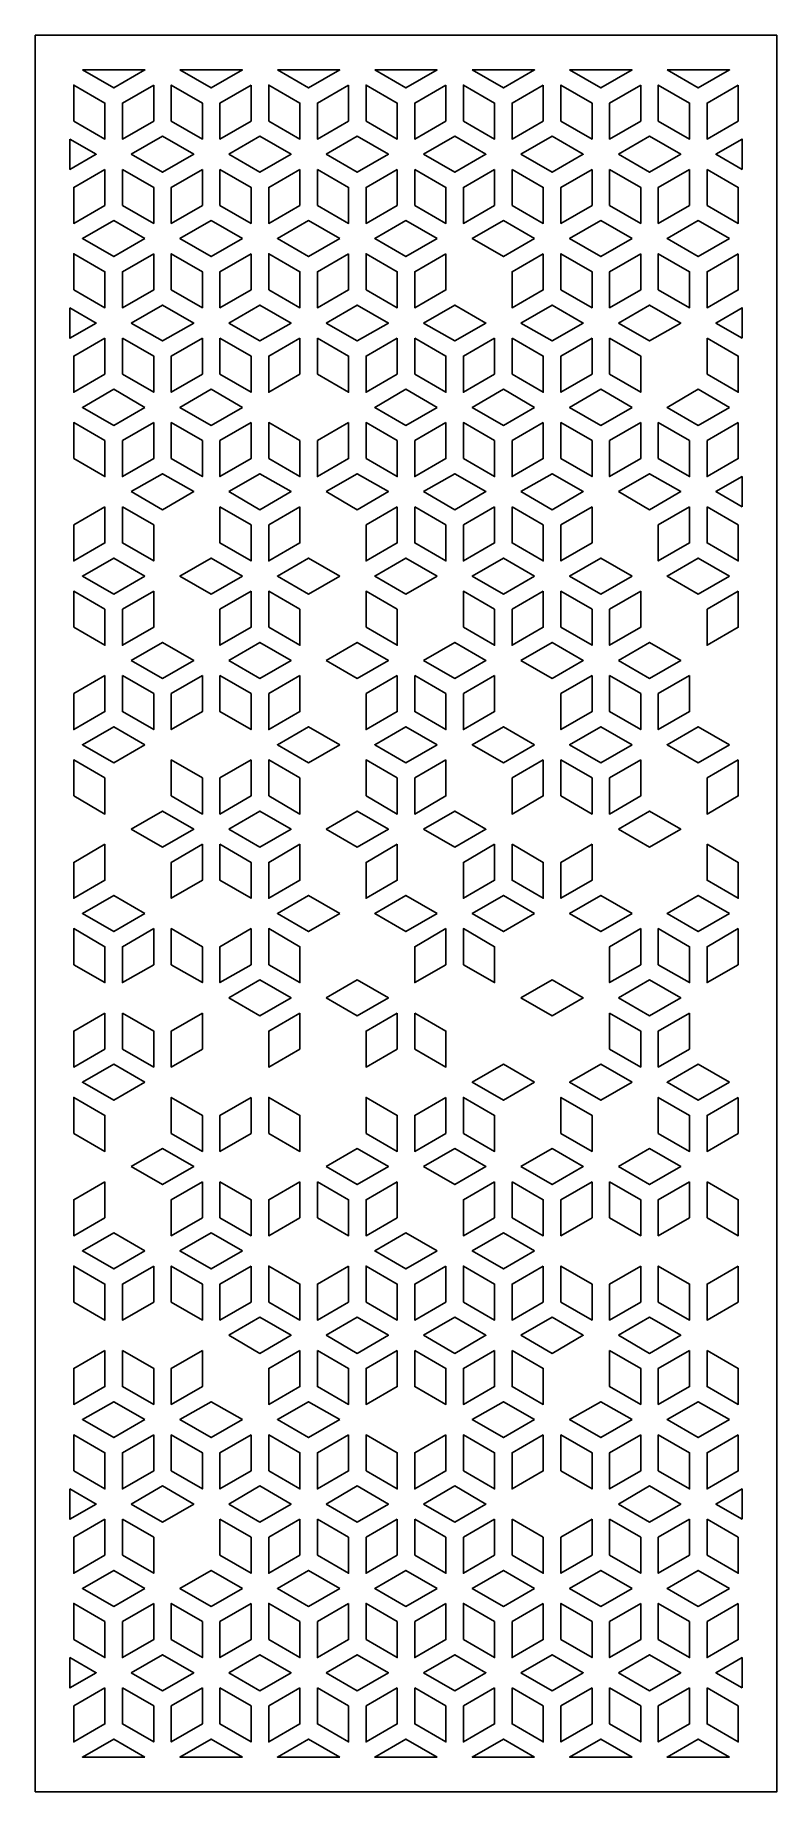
# Model space of a CAD drawing. Header units: millimetres. Extents: x 2044 to 2684, y 1867 to 3383.
import ezdxf

# ---------------------------------------------------------------- set-up
doc = ezdxf.new("R2010")
doc.units = ezdxf.units.MM
doc.layers.get('0').update_dxf_attribs({"color": 1})

msp = doc.modelspace()

# ---------------------------------------------------------------- linework, layer by layer
for points in [[(2043.9, 1867.3), (2683.6, 1867.3), (2683.6, 3382.8), (2043.9, 3382.8)], [(2084.7, 3352.8), (2111.6, 3337.3), (2138.5, 3352.8)], [(2168.8, 3352.8), (2195.7, 3337.3), (2222.6, 3352.8)], [(2252.8, 3352.8), (2279.7, 3337.3), (2306.6, 3352.8)], [(2336.8, 3352.8), (2363.7, 3337.3), (2390.6, 3352.8)], [(2420.9, 3352.8), (2447.8, 3337.3), (2474.7, 3352.8)], [(2504.9, 3352.8), (2531.8, 3337.3), (2558.7, 3352.8)], [(2589, 3352.8), (2615.9, 3337.3), (2642.8, 3352.8)], [(2077.2, 3308.7), (2077.2, 3339.8), (2104.1, 3324.2), (2104.1, 3293.2)], [(2146.1, 3339.8), (2146.1, 3308.7), (2119.2, 3293.2), (2119.2, 3324.2)], [(2161.2, 3308.7), (2161.2, 3339.8), (2188.1, 3324.2), (2188.1, 3293.2)], [(2230.1, 3339.8), (2230.1, 3308.7), (2203.2, 3293.2), (2203.2, 3324.2)], [(2245.3, 3308.7), (2245.3, 3339.8), (2272.2, 3324.2), (2272.2, 3293.2)], [(2314.2, 3339.8), (2314.2, 3308.7), (2287.3, 3293.2), (2287.3, 3324.2)], [(2329.3, 3308.7), (2329.3, 3339.8), (2356.2, 3324.2), (2356.2, 3293.2)], [(2398.2, 3339.8), (2398.2, 3308.7), (2371.3, 3293.2), (2371.3, 3324.2)], [(2413.3, 3308.7), (2413.3, 3339.8), (2440.2, 3324.2), (2440.2, 3293.2)], [(2482.2, 3339.8), (2482.2, 3308.7), (2455.3, 3293.2), (2455.3, 3324.2)], [(2497.4, 3308.7), (2497.4, 3339.8), (2524.3, 3324.2), (2524.3, 3293.2)], [(2566.3, 3339.8), (2566.3, 3308.7), (2539.4, 3293.2), (2539.4, 3324.2)], [(2581.4, 3308.7), (2581.4, 3339.8), (2608.3, 3324.2), (2608.3, 3293.2)], [(2650.3, 3339.8), (2650.3, 3308.7), (2623.4, 3293.2), (2623.4, 3324.2)], [(2073.9, 3293.2), (2096.5, 3280.1), (2073.9, 3267)], [(2126.8, 3280.1), (2153.7, 3295.6), (2180.6, 3280.1), (2153.7, 3264.5)], [(2210.8, 3280.1), (2237.7, 3295.6), (2264.6, 3280.1), (2237.7, 3264.5)], [(2294.8, 3280.1), (2321.7, 3295.6), (2348.6, 3280.1), (2321.7, 3264.5)], [(2378.9, 3280.1), (2405.8, 3295.6), (2432.7, 3280.1), (2405.8, 3264.5)], [(2462.9, 3280.1), (2489.8, 3295.6), (2516.7, 3280.1), (2489.8, 3264.5)], [(2546.9, 3280.1), (2573.8, 3295.6), (2600.7, 3280.1), (2573.8, 3264.5)], [(2653.6, 3267), (2631, 3280.1), (2653.6, 3293.2)], [(2104.1, 3267), (2104.1, 3235.9), (2077.2, 3220.4), (2077.2, 3251.4)], [(2119.2, 3267), (2146.1, 3251.4), (2146.1, 3220.4), (2119.2, 3235.9)], [(2188.1, 3267), (2188.1, 3235.9), (2161.2, 3220.4), (2161.2, 3251.4)], [(2203.2, 3267), (2230.1, 3251.4), (2230.1, 3220.4), (2203.2, 3235.9)], [(2272.2, 3267), (2272.2, 3235.9), (2245.3, 3220.4), (2245.3, 3251.4)], [(2287.3, 3267), (2314.2, 3251.4), (2314.2, 3220.4), (2287.3, 3235.9)], [(2356.2, 3267), (2356.2, 3235.9), (2329.3, 3220.4), (2329.3, 3251.4)], [(2371.3, 3267), (2398.2, 3251.4), (2398.2, 3220.4), (2371.3, 3235.9)], [(2440.2, 3267), (2440.2, 3235.9), (2413.3, 3220.4), (2413.3, 3251.4)], [(2455.3, 3267), (2482.2, 3251.4), (2482.2, 3220.4), (2455.3, 3235.9)], [(2524.3, 3267), (2524.3, 3235.9), (2497.4, 3220.4), (2497.4, 3251.4)], [(2539.4, 3267), (2566.3, 3251.4), (2566.3, 3220.4), (2539.4, 3235.9)], [(2608.3, 3267), (2608.3, 3235.9), (2581.4, 3220.4), (2581.4, 3251.4)], [(2623.4, 3267), (2650.3, 3251.4), (2650.3, 3220.4), (2623.4, 3235.9)], [(2138.5, 3207.3), (2111.6, 3222.8), (2084.7, 3207.3), (2111.6, 3191.8)], [(2222.6, 3207.3), (2195.7, 3222.8), (2168.8, 3207.3), (2195.7, 3191.8)], [(2306.6, 3207.3), (2279.7, 3222.8), (2252.8, 3207.3), (2279.7, 3191.8)], [(2390.6, 3207.3), (2363.7, 3222.8), (2336.8, 3207.3), (2363.7, 3191.8)], [(2474.7, 3207.3), (2447.8, 3222.8), (2420.9, 3207.3), (2447.8, 3191.8)], [(2558.7, 3207.3), (2531.8, 3222.8), (2504.9, 3207.3), (2531.8, 3191.8)], [(2642.8, 3207.3), (2615.9, 3222.8), (2589, 3207.3), (2615.9, 3191.8)], [(2077.2, 3163.1), (2077.2, 3194.2), (2104.1, 3178.7), (2104.1, 3147.6)], [(2146.1, 3194.2), (2146.1, 3163.1), (2119.2, 3147.6), (2119.2, 3178.7)], [(2161.2, 3163.1), (2161.2, 3194.2), (2188.1, 3178.7), (2188.1, 3147.6)], [(2230.1, 3194.2), (2230.1, 3163.1), (2203.2, 3147.6), (2203.2, 3178.7)], [(2245.3, 3163.1), (2245.3, 3194.2), (2272.2, 3178.7), (2272.2, 3147.6)], [(2314.2, 3194.2), (2314.2, 3163.1), (2287.3, 3147.6), (2287.3, 3178.7)], [(2329.3, 3163.1), (2329.3, 3194.2), (2356.2, 3178.7), (2356.2, 3147.6)], [(2398.2, 3194.2), (2398.2, 3163.1), (2371.3, 3147.6), (2371.3, 3178.7)], [(2482.2, 3194.2), (2482.2, 3163.1), (2455.3, 3147.6), (2455.3, 3178.7)], [(2497.4, 3163.1), (2497.4, 3194.2), (2524.3, 3178.7), (2524.3, 3147.6)], [(2566.3, 3194.2), (2566.3, 3163.1), (2539.4, 3147.6), (2539.4, 3178.7)], [(2581.4, 3163.1), (2581.4, 3194.2), (2608.3, 3178.7), (2608.3, 3147.6)], [(2650.3, 3194.2), (2650.3, 3163.1), (2623.4, 3147.6), (2623.4, 3178.7)], [(2073.9, 3147.6), (2096.5, 3134.5), (2073.9, 3121.4)], [(2126.8, 3134.5), (2153.7, 3150), (2180.6, 3134.5), (2153.7, 3119)], [(2210.8, 3134.5), (2237.7, 3150), (2264.6, 3134.5), (2237.7, 3119)], [(2294.8, 3134.5), (2321.7, 3150), (2348.6, 3134.5), (2321.7, 3119)], [(2378.9, 3134.5), (2405.8, 3150), (2432.7, 3134.5), (2405.8, 3119)], [(2462.9, 3134.5), (2489.8, 3150), (2516.7, 3134.5), (2489.8, 3119)], [(2546.9, 3134.5), (2573.8, 3150), (2600.7, 3134.5), (2573.8, 3119)], [(2653.6, 3121.4), (2631, 3134.5), (2653.6, 3147.6)], [(2104.1, 3121.4), (2104.1, 3090.4), (2077.2, 3074.8), (2077.2, 3105.9)], [(2119.2, 3121.4), (2146.1, 3105.9), (2146.1, 3074.8), (2119.2, 3090.4)], [(2188.1, 3121.4), (2188.1, 3090.4), (2161.2, 3074.8), (2161.2, 3105.9)], [(2203.2, 3121.4), (2230.1, 3105.9), (2230.1, 3074.8), (2203.2, 3090.4)], [(2272.2, 3121.4), (2272.2, 3090.4), (2245.3, 3074.8), (2245.3, 3105.9)], [(2287.3, 3121.4), (2314.2, 3105.9), (2314.2, 3074.8), (2287.3, 3090.4)], [(2356.2, 3121.4), (2356.2, 3090.4), (2329.3, 3074.8), (2329.3, 3105.9)], [(2371.3, 3121.4), (2398.2, 3105.9), (2398.2, 3074.8), (2371.3, 3090.4)], [(2440.2, 3121.4), (2440.2, 3090.4), (2413.3, 3074.8), (2413.3, 3105.9)], [(2455.3, 3121.4), (2482.2, 3105.9), (2482.2, 3074.8), (2455.3, 3090.4)], [(2524.3, 3121.4), (2524.3, 3090.4), (2497.4, 3074.8), (2497.4, 3105.9)], [(2539.4, 3121.4), (2566.3, 3105.9), (2566.3, 3074.8), (2539.4, 3090.4)], [(2623.4, 3121.4), (2650.3, 3105.9), (2650.3, 3074.8), (2623.4, 3090.4)], [(2138.5, 3061.7), (2111.6, 3077.3), (2084.7, 3061.7), (2111.6, 3046.2)], [(2222.6, 3061.7), (2195.7, 3077.3), (2168.8, 3061.7), (2195.7, 3046.2)], [(2390.6, 3061.7), (2363.7, 3077.3), (2336.8, 3061.7), (2363.7, 3046.2)], [(2474.7, 3061.7), (2447.8, 3077.3), (2420.9, 3061.7), (2447.8, 3046.2)], [(2558.7, 3061.7), (2531.8, 3077.3), (2504.9, 3061.7), (2531.8, 3046.2)], [(2642.8, 3061.7), (2615.9, 3077.3), (2589, 3061.7), (2615.9, 3046.2)], [(2077.2, 3017.6), (2077.2, 3048.6), (2104.1, 3033.1), (2104.1, 3002)], [(2146.1, 3048.6), (2146.1, 3017.6), (2119.2, 3002), (2119.2, 3033.1)], [(2161.2, 3017.6), (2161.2, 3048.6), (2188.1, 3033.1), (2188.1, 3002)], [(2230.1, 3048.6), (2230.1, 3017.6), (2203.2, 3002), (2203.2, 3033.1)], [(2245.3, 3017.6), (2245.3, 3048.6), (2272.2, 3033.1), (2272.2, 3002)], [(2314.2, 3048.6), (2314.2, 3017.6), (2287.3, 3002), (2287.3, 3033.1)], [(2329.3, 3017.6), (2329.3, 3048.6), (2356.2, 3033.1), (2356.2, 3002)], [(2398.2, 3048.6), (2398.2, 3017.6), (2371.3, 3002), (2371.3, 3033.1)], [(2413.3, 3017.6), (2413.3, 3048.6), (2440.2, 3033.1), (2440.2, 3002)], [(2482.2, 3048.6), (2482.2, 3017.6), (2455.3, 3002), (2455.3, 3033.1)], [(2497.4, 3017.6), (2497.4, 3048.6), (2524.3, 3033.1), (2524.3, 3002)], [(2566.3, 3048.6), (2566.3, 3017.6), (2539.4, 3002), (2539.4, 3033.1)], [(2581.4, 3017.6), (2581.4, 3048.6), (2608.3, 3033.1), (2608.3, 3002)], [(2650.3, 3048.6), (2650.3, 3017.6), (2623.4, 3002), (2623.4, 3033.1)], [(2126.8, 2989), (2153.7, 3004.5), (2180.6, 2989), (2153.7, 2973.4)], [(2210.8, 2989), (2237.7, 3004.5), (2264.6, 2989), (2237.7, 2973.4)], [(2294.8, 2989), (2321.7, 3004.5), (2348.6, 2989), (2321.7, 2973.4)], [(2378.9, 2989), (2405.8, 3004.5), (2432.7, 2989), (2405.8, 2973.4)], [(2462.9, 2989), (2489.8, 3004.5), (2516.7, 2989), (2489.8, 2973.4)], [(2546.9, 2989), (2573.8, 3004.5), (2600.7, 2989), (2573.8, 2973.4)], [(2653.6, 2975.9), (2631, 2989), (2653.6, 3002)], [(2104.1, 2975.9), (2104.1, 2944.8), (2077.2, 2929.3), (2077.2, 2960.3)], [(2119.2, 2975.9), (2146.1, 2960.3), (2146.1, 2929.3), (2119.2, 2944.8)], [(2203.2, 2975.9), (2230.1, 2960.3), (2230.1, 2929.3), (2203.2, 2944.8)], [(2272.2, 2975.9), (2272.2, 2944.8), (2245.3, 2929.3), (2245.3, 2960.3)], [(2356.2, 2975.9), (2356.2, 2944.8), (2329.3, 2929.3), (2329.3, 2960.3)], [(2371.3, 2975.9), (2398.2, 2960.3), (2398.2, 2929.3), (2371.3, 2944.8)], [(2440.2, 2975.9), (2440.2, 2944.8), (2413.3, 2929.3), (2413.3, 2960.3)], [(2455.3, 2975.9), (2482.2, 2960.3), (2482.2, 2929.3), (2455.3, 2944.8)], [(2524.3, 2975.9), (2524.3, 2944.8), (2497.4, 2929.3), (2497.4, 2960.3)], [(2608.3, 2975.9), (2608.3, 2944.8), (2581.4, 2929.3), (2581.4, 2960.3)], [(2623.4, 2975.9), (2650.3, 2960.3), (2650.3, 2929.3), (2623.4, 2944.8)], [(2138.5, 2916.2), (2111.6, 2931.7), (2084.7, 2916.2), (2111.6, 2900.6)], [(2222.6, 2916.2), (2195.7, 2931.7), (2168.8, 2916.2), (2195.7, 2900.6)], [(2306.6, 2916.2), (2279.7, 2931.7), (2252.8, 2916.2), (2279.7, 2900.6)], [(2390.6, 2916.2), (2363.7, 2931.7), (2336.8, 2916.2), (2363.7, 2900.6)], [(2474.7, 2916.2), (2447.8, 2931.7), (2420.9, 2916.2), (2447.8, 2900.6)], [(2558.7, 2916.2), (2531.8, 2931.7), (2504.9, 2916.2), (2531.8, 2900.6)], [(2642.8, 2916.2), (2615.9, 2931.7), (2589, 2916.2), (2615.9, 2900.6)], [(2077.2, 2872), (2077.2, 2903.1), (2104.1, 2887.6), (2104.1, 2856.5)], [(2146.1, 2903.1), (2146.1, 2872), (2119.2, 2856.5), (2119.2, 2887.6)], [(2230.1, 2903.1), (2230.1, 2872), (2203.2, 2856.5), (2203.2, 2887.6)], [(2245.3, 2872), (2245.3, 2903.1), (2272.2, 2887.6), (2272.2, 2856.5)], [(2329.3, 2872), (2329.3, 2903.1), (2356.2, 2887.6), (2356.2, 2856.5)], [(2413.3, 2872), (2413.3, 2903.1), (2440.2, 2887.6), (2440.2, 2856.5)], [(2482.2, 2903.1), (2482.2, 2872), (2455.3, 2856.5), (2455.3, 2887.6)], [(2497.4, 2872), (2497.4, 2903.1), (2524.3, 2887.6), (2524.3, 2856.5)], [(2566.3, 2903.1), (2566.3, 2872), (2539.4, 2856.5), (2539.4, 2887.6)], [(2650.3, 2903.1), (2650.3, 2872), (2623.4, 2856.5), (2623.4, 2887.6)], [(2126.8, 2843.4), (2153.7, 2858.9), (2180.6, 2843.4), (2153.7, 2827.9)], [(2210.8, 2843.4), (2237.7, 2858.9), (2264.6, 2843.4), (2237.7, 2827.9)], [(2294.8, 2843.4), (2321.7, 2858.9), (2348.6, 2843.4), (2321.7, 2827.9)], [(2378.9, 2843.4), (2405.8, 2858.9), (2432.7, 2843.4), (2405.8, 2827.9)], [(2462.9, 2843.4), (2489.8, 2858.9), (2516.7, 2843.4), (2489.8, 2827.9)], [(2546.9, 2843.4), (2573.8, 2858.9), (2600.7, 2843.4), (2573.8, 2827.9)], [(2104.1, 2830.3), (2104.1, 2799.2), (2077.2, 2783.7), (2077.2, 2814.8)], [(2119.2, 2830.3), (2146.1, 2814.8), (2146.1, 2783.7), (2119.2, 2799.2)], [(2188.1, 2830.3), (2188.1, 2799.2), (2161.2, 2783.7), (2161.2, 2814.8)], [(2203.2, 2830.3), (2230.1, 2814.8), (2230.1, 2783.7), (2203.2, 2799.2)], [(2272.2, 2830.3), (2272.2, 2799.2), (2245.3, 2783.7), (2245.3, 2814.8)], [(2356.2, 2830.3), (2356.2, 2799.2), (2329.3, 2783.7), (2329.3, 2814.8)], [(2371.3, 2830.3), (2398.2, 2814.8), (2398.2, 2783.7), (2371.3, 2799.2)], [(2440.2, 2830.3), (2440.2, 2799.2), (2413.3, 2783.7), (2413.3, 2814.8)], [(2524.3, 2830.3), (2524.3, 2799.2), (2497.4, 2783.7), (2497.4, 2814.8)], [(2539.4, 2830.3), (2566.3, 2814.8), (2566.3, 2783.7), (2539.4, 2799.2)], [(2608.3, 2830.3), (2608.3, 2799.2), (2581.4, 2783.7), (2581.4, 2814.8)], [(2138.5, 2770.6), (2111.6, 2786.2), (2084.7, 2770.6), (2111.6, 2755.1)], [(2306.6, 2770.6), (2279.7, 2786.2), (2252.8, 2770.6), (2279.7, 2755.1)], [(2390.6, 2770.6), (2363.7, 2786.2), (2336.8, 2770.6), (2363.7, 2755.1)], [(2474.7, 2770.6), (2447.8, 2786.2), (2420.9, 2770.6), (2447.8, 2755.1)], [(2558.7, 2770.6), (2531.8, 2786.2), (2504.9, 2770.6), (2531.8, 2755.1)], [(2642.8, 2770.6), (2615.9, 2786.2), (2589, 2770.6), (2615.9, 2755.1)], [(2077.2, 2726.5), (2077.2, 2757.5), (2104.1, 2742), (2104.1, 2710.9)], [(2161.2, 2726.5), (2161.2, 2757.5), (2188.1, 2742), (2188.1, 2710.9)], [(2230.1, 2757.5), (2230.1, 2726.5), (2203.2, 2710.9), (2203.2, 2742)], [(2245.3, 2726.5), (2245.3, 2757.5), (2272.2, 2742), (2272.2, 2710.9)], [(2329.3, 2726.5), (2329.3, 2757.5), (2356.2, 2742), (2356.2, 2710.9)], [(2398.2, 2757.5), (2398.2, 2726.5), (2371.3, 2710.9), (2371.3, 2742)], [(2482.2, 2757.5), (2482.2, 2726.5), (2455.3, 2710.9), (2455.3, 2742)], [(2497.4, 2726.5), (2497.4, 2757.5), (2524.3, 2742), (2524.3, 2710.9)], [(2566.3, 2757.5), (2566.3, 2726.5), (2539.4, 2710.9), (2539.4, 2742)], [(2650.3, 2757.5), (2650.3, 2726.5), (2623.4, 2710.9), (2623.4, 2742)], [(2126.8, 2697.8), (2153.7, 2713.4), (2180.6, 2697.8), (2153.7, 2682.3)], [(2210.8, 2697.8), (2237.7, 2713.4), (2264.6, 2697.8), (2237.7, 2682.3)], [(2294.8, 2697.8), (2321.7, 2713.4), (2348.6, 2697.8), (2321.7, 2682.3)], [(2378.9, 2697.8), (2405.8, 2713.4), (2432.7, 2697.8), (2405.8, 2682.3)], [(2546.9, 2697.8), (2573.8, 2713.4), (2600.7, 2697.8), (2573.8, 2682.3)], [(2104.1, 2684.8), (2104.1, 2653.7), (2077.2, 2638.2), (2077.2, 2669.2)], [(2188.1, 2684.8), (2188.1, 2653.7), (2161.2, 2638.2), (2161.2, 2669.2)], [(2203.2, 2684.8), (2230.1, 2669.2), (2230.1, 2638.2), (2203.2, 2653.7)], [(2272.2, 2684.8), (2272.2, 2653.7), (2245.3, 2638.2), (2245.3, 2669.2)], [(2356.2, 2684.8), (2356.2, 2653.7), (2329.3, 2638.2), (2329.3, 2669.2)], [(2440.2, 2684.8), (2440.2, 2653.7), (2413.3, 2638.2), (2413.3, 2669.2)], [(2455.3, 2684.8), (2482.2, 2669.2), (2482.2, 2638.2), (2455.3, 2653.7)], [(2524.3, 2684.8), (2524.3, 2653.7), (2497.4, 2638.2), (2497.4, 2669.2)], [(2623.4, 2684.8), (2650.3, 2669.2), (2650.3, 2638.2), (2623.4, 2653.7)], [(2138.5, 2625.1), (2111.6, 2640.6), (2084.7, 2625.1), (2111.6, 2609.5)], [(2306.6, 2625.1), (2279.7, 2640.6), (2252.8, 2625.1), (2279.7, 2609.5)], [(2390.6, 2625.1), (2363.7, 2640.6), (2336.8, 2625.1), (2363.7, 2609.5)], [(2474.7, 2625.1), (2447.8, 2640.6), (2420.9, 2625.1), (2447.8, 2609.5)], [(2558.7, 2625.1), (2531.8, 2640.6), (2504.9, 2625.1), (2531.8, 2609.5)], [(2642.8, 2625.1), (2615.9, 2640.6), (2589, 2625.1), (2615.9, 2609.5)], [(2077.2, 2580.9), (2077.2, 2612), (2104.1, 2596.4), (2104.1, 2565.4)], [(2146.1, 2612), (2146.1, 2580.9), (2119.2, 2565.4), (2119.2, 2596.4)], [(2161.2, 2580.9), (2161.2, 2612), (2188.1, 2596.4), (2188.1, 2565.4)], [(2230.1, 2612), (2230.1, 2580.9), (2203.2, 2565.4), (2203.2, 2596.4)], [(2245.3, 2580.9), (2245.3, 2612), (2272.2, 2596.4), (2272.2, 2565.4)], [(2398.2, 2612), (2398.2, 2580.9), (2371.3, 2565.4), (2371.3, 2596.4)], [(2413.3, 2580.9), (2413.3, 2612), (2440.2, 2596.4), (2440.2, 2565.4)], [(2566.3, 2612), (2566.3, 2580.9), (2539.4, 2565.4), (2539.4, 2596.4)], [(2581.4, 2580.9), (2581.4, 2612), (2608.3, 2596.4), (2608.3, 2565.4)], [(2650.3, 2612), (2650.3, 2580.9), (2623.4, 2565.4), (2623.4, 2596.4)], [(2210.8, 2552.3), (2237.7, 2567.8), (2264.6, 2552.3), (2237.7, 2536.8)], [(2294.8, 2552.3), (2321.7, 2567.8), (2348.6, 2552.3), (2321.7, 2536.8)], [(2462.9, 2552.3), (2489.8, 2567.8), (2516.7, 2552.3), (2489.8, 2536.8)], [(2546.9, 2552.3), (2573.8, 2567.8), (2600.7, 2552.3), (2573.8, 2536.8)], [(2104.1, 2539.2), (2104.1, 2508.1), (2077.2, 2492.6), (2077.2, 2523.7)], [(2119.2, 2539.2), (2146.1, 2523.7), (2146.1, 2492.6), (2119.2, 2508.1)], [(2188.1, 2539.2), (2188.1, 2508.1), (2161.2, 2492.6), (2161.2, 2523.7)], [(2272.2, 2539.2), (2272.2, 2508.1), (2245.3, 2492.6), (2245.3, 2523.7)], [(2356.2, 2539.2), (2356.2, 2508.1), (2329.3, 2492.6), (2329.3, 2523.7)], [(2371.3, 2539.2), (2398.2, 2523.7), (2398.2, 2492.6), (2371.3, 2508.1)], [(2539.4, 2539.2), (2566.3, 2523.7), (2566.3, 2492.6), (2539.4, 2508.1)], [(2608.3, 2539.2), (2608.3, 2508.1), (2581.4, 2492.6), (2581.4, 2523.7)], [(2138.5, 2479.5), (2111.6, 2495), (2084.7, 2479.5), (2111.6, 2464)], [(2474.7, 2479.5), (2447.8, 2495), (2420.9, 2479.5), (2447.8, 2464)], [(2558.7, 2479.5), (2531.8, 2495), (2504.9, 2479.5), (2531.8, 2464)], [(2642.8, 2479.5), (2615.9, 2495), (2589, 2479.5), (2615.9, 2464)], [(2077.2, 2435.4), (2077.2, 2466.4), (2104.1, 2450.9), (2104.1, 2419.8)], [(2161.2, 2435.4), (2161.2, 2466.4), (2188.1, 2450.9), (2188.1, 2419.8)], [(2230.1, 2466.4), (2230.1, 2435.4), (2203.2, 2419.8), (2203.2, 2450.9)], [(2245.3, 2435.4), (2245.3, 2466.4), (2272.2, 2450.9), (2272.2, 2419.8)], [(2329.3, 2435.4), (2329.3, 2466.4), (2356.2, 2450.9), (2356.2, 2419.8)], [(2398.2, 2466.4), (2398.2, 2435.4), (2371.3, 2419.8), (2371.3, 2450.9)], [(2413.3, 2435.4), (2413.3, 2466.4), (2440.2, 2450.9), (2440.2, 2419.8)], [(2497.4, 2435.4), (2497.4, 2466.4), (2524.3, 2450.9), (2524.3, 2419.8)], [(2581.4, 2435.4), (2581.4, 2466.4), (2608.3, 2450.9), (2608.3, 2419.8)], [(2650.3, 2466.4), (2650.3, 2435.4), (2623.4, 2419.8), (2623.4, 2450.9)], [(2126.8, 2406.7), (2153.7, 2422.3), (2180.6, 2406.7), (2153.7, 2391.2)], [(2294.8, 2406.7), (2321.7, 2422.3), (2348.6, 2406.7), (2321.7, 2391.2)], [(2378.9, 2406.7), (2405.8, 2422.3), (2432.7, 2406.7), (2405.8, 2391.2)], [(2462.9, 2406.7), (2489.8, 2422.3), (2516.7, 2406.7), (2489.8, 2391.2)], [(2546.9, 2406.7), (2573.8, 2422.3), (2600.7, 2406.7), (2573.8, 2391.2)], [(2104.1, 2393.6), (2104.1, 2362.6), (2077.2, 2347.1), (2077.2, 2378.1)], [(2188.1, 2393.6), (2188.1, 2362.6), (2161.2, 2347.1), (2161.2, 2378.1)], [(2203.2, 2393.6), (2230.1, 2378.1), (2230.1, 2347.1), (2203.2, 2362.6)], [(2272.2, 2393.6), (2272.2, 2362.6), (2245.3, 2347.1), (2245.3, 2378.1)], [(2287.3, 2393.6), (2314.2, 2378.1), (2314.2, 2347.1), (2287.3, 2362.6)], [(2356.2, 2393.6), (2356.2, 2362.6), (2329.3, 2347.1), (2329.3, 2378.1)], [(2440.2, 2393.6), (2440.2, 2362.6), (2413.3, 2347.1), (2413.3, 2378.1)], [(2455.3, 2393.6), (2482.2, 2378.1), (2482.2, 2347.1), (2455.3, 2362.6)], [(2524.3, 2393.6), (2524.3, 2362.6), (2497.4, 2347.1), (2497.4, 2378.1)], [(2539.4, 2393.6), (2566.3, 2378.1), (2566.3, 2347.1), (2539.4, 2362.6)], [(2608.3, 2393.6), (2608.3, 2362.6), (2581.4, 2347.1), (2581.4, 2378.1)], [(2623.4, 2393.6), (2650.3, 2378.1), (2650.3, 2347.1), (2623.4, 2362.6)], [(2138.5, 2334), (2111.6, 2349.5), (2084.7, 2334), (2111.6, 2318.4)], [(2222.6, 2334), (2195.7, 2349.5), (2168.8, 2334), (2195.7, 2318.4)], [(2390.6, 2334), (2363.7, 2349.5), (2336.8, 2334), (2363.7, 2318.4)], [(2474.7, 2334), (2447.8, 2349.5), (2420.9, 2334), (2447.8, 2318.4)], [(2077.2, 2289.8), (2077.2, 2320.9), (2104.1, 2305.3), (2104.1, 2274.3)], [(2146.1, 2320.9), (2146.1, 2289.8), (2119.2, 2274.3), (2119.2, 2305.3)], [(2161.2, 2289.8), (2161.2, 2320.9), (2188.1, 2305.3), (2188.1, 2274.3)], [(2230.1, 2320.9), (2230.1, 2289.8), (2203.2, 2274.3), (2203.2, 2305.3)], [(2245.3, 2289.8), (2245.3, 2320.9), (2272.2, 2305.3), (2272.2, 2274.3)], [(2314.2, 2320.9), (2314.2, 2289.8), (2287.3, 2274.3), (2287.3, 2305.3)], [(2329.3, 2289.8), (2329.3, 2320.9), (2356.2, 2305.3), (2356.2, 2274.3)], [(2398.2, 2320.9), (2398.2, 2289.8), (2371.3, 2274.3), (2371.3, 2305.3)], [(2413.3, 2289.8), (2413.3, 2320.9), (2440.2, 2305.3), (2440.2, 2274.3)], [(2482.2, 2320.9), (2482.2, 2289.8), (2455.3, 2274.3), (2455.3, 2305.3)], [(2497.4, 2289.8), (2497.4, 2320.9), (2524.3, 2305.3), (2524.3, 2274.3)], [(2566.3, 2320.9), (2566.3, 2289.8), (2539.4, 2274.3), (2539.4, 2305.3)], [(2581.4, 2289.8), (2581.4, 2320.9), (2608.3, 2305.3), (2608.3, 2274.3)], [(2650.3, 2320.9), (2650.3, 2289.8), (2623.4, 2274.3), (2623.4, 2305.3)], [(2210.8, 2261.2), (2237.7, 2276.7), (2264.6, 2261.2), (2237.7, 2245.6)], [(2294.8, 2261.2), (2321.7, 2276.7), (2348.6, 2261.2), (2321.7, 2245.6)], [(2378.9, 2261.2), (2405.8, 2276.7), (2432.7, 2261.2), (2405.8, 2245.6)], [(2462.9, 2261.2), (2489.8, 2276.7), (2516.7, 2261.2), (2489.8, 2245.6)], [(2546.9, 2261.2), (2573.8, 2276.7), (2600.7, 2261.2), (2573.8, 2245.6)], [(2104.1, 2248.1), (2104.1, 2217), (2077.2, 2201.5), (2077.2, 2232.6)], [(2119.2, 2248.1), (2146.1, 2232.6), (2146.1, 2201.5), (2119.2, 2217)], [(2188.1, 2248.1), (2188.1, 2217), (2161.2, 2201.5), (2161.2, 2232.6)], [(2272.2, 2248.1), (2272.2, 2217), (2245.3, 2201.5), (2245.3, 2232.6)], [(2287.3, 2248.1), (2314.2, 2232.6), (2314.2, 2201.5), (2287.3, 2217)], [(2356.2, 2248.1), (2356.2, 2217), (2329.3, 2201.5), (2329.3, 2232.6)], [(2371.3, 2248.1), (2398.2, 2232.6), (2398.2, 2201.5), (2371.3, 2217)], [(2440.2, 2248.1), (2440.2, 2217), (2413.3, 2201.5), (2413.3, 2232.6)], [(2455.3, 2248.1), (2482.2, 2232.6), (2482.2, 2201.5), (2455.3, 2217)], [(2539.4, 2248.1), (2566.3, 2232.6), (2566.3, 2201.5), (2539.4, 2217)], [(2608.3, 2248.1), (2608.3, 2217), (2581.4, 2201.5), (2581.4, 2232.6)], [(2623.4, 2248.1), (2650.3, 2232.6), (2650.3, 2201.5), (2623.4, 2217)], [(2138.5, 2188.4), (2111.6, 2203.9), (2084.7, 2188.4), (2111.6, 2172.9)], [(2222.6, 2188.4), (2195.7, 2203.9), (2168.8, 2188.4), (2195.7, 2172.9)], [(2306.6, 2188.4), (2279.7, 2203.9), (2252.8, 2188.4), (2279.7, 2172.9)], [(2474.7, 2188.4), (2447.8, 2203.9), (2420.9, 2188.4), (2447.8, 2172.9)], [(2558.7, 2188.4), (2531.8, 2203.9), (2504.9, 2188.4), (2531.8, 2172.9)], [(2642.8, 2188.4), (2615.9, 2203.9), (2589, 2188.4), (2615.9, 2172.9)], [(2077.2, 2144.2), (2077.2, 2175.3), (2104.1, 2159.8), (2104.1, 2128.7)], [(2146.1, 2175.3), (2146.1, 2144.2), (2119.2, 2128.7), (2119.2, 2159.8)], [(2161.2, 2144.2), (2161.2, 2175.3), (2188.1, 2159.8), (2188.1, 2128.7)], [(2230.1, 2175.3), (2230.1, 2144.2), (2203.2, 2128.7), (2203.2, 2159.8)], [(2245.3, 2144.2), (2245.3, 2175.3), (2272.2, 2159.8), (2272.2, 2128.7)], [(2314.2, 2175.3), (2314.2, 2144.2), (2287.3, 2128.7), (2287.3, 2159.8)], [(2329.3, 2144.2), (2329.3, 2175.3), (2356.2, 2159.8), (2356.2, 2128.7)], [(2398.2, 2175.3), (2398.2, 2144.2), (2371.3, 2128.7), (2371.3, 2159.8)], [(2413.3, 2144.2), (2413.3, 2175.3), (2440.2, 2159.8), (2440.2, 2128.7)], [(2482.2, 2175.3), (2482.2, 2144.2), (2455.3, 2128.7), (2455.3, 2159.8)], [(2497.4, 2144.2), (2497.4, 2175.3), (2524.3, 2159.8), (2524.3, 2128.7)], [(2566.3, 2175.3), (2566.3, 2144.2), (2539.4, 2128.7), (2539.4, 2159.8)], [(2581.4, 2144.2), (2581.4, 2175.3), (2608.3, 2159.8), (2608.3, 2128.7)], [(2650.3, 2175.3), (2650.3, 2144.2), (2623.4, 2128.7), (2623.4, 2159.8)], [(2073.9, 2128.7), (2096.5, 2115.6), (2073.9, 2102.5)], [(2126.8, 2115.6), (2153.7, 2131.2), (2180.6, 2115.6), (2153.7, 2100.1)], [(2210.8, 2115.6), (2237.7, 2131.2), (2264.6, 2115.6), (2237.7, 2100.1)], [(2294.8, 2115.6), (2321.7, 2131.2), (2348.6, 2115.6), (2321.7, 2100.1)], [(2378.9, 2115.6), (2405.8, 2131.2), (2432.7, 2115.6), (2405.8, 2100.1)], [(2546.9, 2115.6), (2573.8, 2131.2), (2600.7, 2115.6), (2573.8, 2100.1)], [(2653.6, 2102.5), (2631, 2115.6), (2653.6, 2128.7)], [(2104.1, 2102.5), (2104.1, 2071.5), (2077.2, 2055.9), (2077.2, 2087)], [(2119.2, 2102.5), (2146.1, 2087), (2146.1, 2055.9), (2119.2, 2071.5)], [(2203.2, 2102.5), (2230.1, 2087), (2230.1, 2055.9), (2203.2, 2071.5)], [(2272.2, 2102.5), (2272.2, 2071.5), (2245.3, 2055.9), (2245.3, 2087)], [(2287.3, 2102.5), (2314.2, 2087), (2314.2, 2055.9), (2287.3, 2071.5)], [(2356.2, 2102.5), (2356.2, 2071.5), (2329.3, 2055.9), (2329.3, 2087)], [(2371.3, 2102.5), (2398.2, 2087), (2398.2, 2055.9), (2371.3, 2071.5)], [(2440.2, 2102.5), (2440.2, 2071.5), (2413.3, 2055.9), (2413.3, 2087)], [(2455.3, 2102.5), (2482.2, 2087), (2482.2, 2055.9), (2455.3, 2071.5)], [(2524.3, 2102.5), (2524.3, 2071.5), (2497.4, 2055.9), (2497.4, 2087)], [(2539.4, 2102.5), (2566.3, 2087), (2566.3, 2055.9), (2539.4, 2071.5)], [(2608.3, 2102.5), (2608.3, 2071.5), (2581.4, 2055.9), (2581.4, 2087)], [(2623.4, 2102.5), (2650.3, 2087), (2650.3, 2055.9), (2623.4, 2071.5)], [(2138.5, 2042.8), (2111.6, 2058.4), (2084.7, 2042.8), (2111.6, 2027.3)], [(2222.6, 2042.8), (2195.7, 2058.4), (2168.8, 2042.8), (2195.7, 2027.3)], [(2306.6, 2042.8), (2279.7, 2058.4), (2252.8, 2042.8), (2279.7, 2027.3)], [(2390.6, 2042.8), (2363.7, 2058.4), (2336.8, 2042.8), (2363.7, 2027.3)], [(2474.7, 2042.8), (2447.8, 2058.4), (2420.9, 2042.8), (2447.8, 2027.3)], [(2558.7, 2042.8), (2531.8, 2058.4), (2504.9, 2042.8), (2531.8, 2027.3)], [(2642.8, 2042.8), (2615.9, 2058.4), (2589, 2042.8), (2615.9, 2027.3)], [(2077.2, 1998.7), (2077.2, 2029.8), (2104.1, 2014.2), (2104.1, 1983.2)], [(2146.1, 2029.8), (2146.1, 1998.7), (2119.2, 1983.2), (2119.2, 2014.2)], [(2161.2, 1998.7), (2161.2, 2029.8), (2188.1, 2014.2), (2188.1, 1983.2)], [(2230.1, 2029.8), (2230.1, 1998.7), (2203.2, 1983.2), (2203.2, 2014.2)], [(2245.3, 1998.7), (2245.3, 2029.8), (2272.2, 2014.2), (2272.2, 1983.2)], [(2314.2, 2029.8), (2314.2, 1998.7), (2287.3, 1983.2), (2287.3, 2014.2)], [(2329.3, 1998.7), (2329.3, 2029.8), (2356.2, 2014.2), (2356.2, 1983.2)], [(2398.2, 2029.8), (2398.2, 1998.7), (2371.3, 1983.2), (2371.3, 2014.2)], [(2413.3, 1998.7), (2413.3, 2029.8), (2440.2, 2014.2), (2440.2, 1983.2)], [(2482.2, 2029.8), (2482.2, 1998.7), (2455.3, 1983.2), (2455.3, 2014.2)], [(2497.4, 1998.7), (2497.4, 2029.8), (2524.3, 2014.2), (2524.3, 1983.2)], [(2566.3, 2029.8), (2566.3, 1998.7), (2539.4, 1983.2), (2539.4, 2014.2)], [(2581.4, 1998.7), (2581.4, 2029.8), (2608.3, 2014.2), (2608.3, 1983.2)], [(2650.3, 2029.8), (2650.3, 1998.7), (2623.4, 1983.2), (2623.4, 2014.2)], [(2126.8, 1970.1), (2153.7, 1985.6), (2180.6, 1970.1), (2153.7, 1954.5)], [(2210.8, 1970.1), (2237.7, 1985.6), (2264.6, 1970.1), (2237.7, 1954.5)], [(2294.8, 1970.1), (2321.7, 1985.6), (2348.6, 1970.1), (2321.7, 1954.5)], [(2378.9, 1970.1), (2405.8, 1985.6), (2432.7, 1970.1), (2405.8, 1954.5)], [(2462.9, 1970.1), (2489.8, 1985.6), (2516.7, 1970.1), (2489.8, 1954.5)], [(2546.9, 1970.1), (2573.8, 1985.6), (2600.7, 1970.1), (2573.8, 1954.5)], [(2073.9, 1983.2), (2096.5, 1970.1), (2073.9, 1957)], [(2653.6, 1957), (2631, 1970.1), (2653.6, 1983.2)], [(2104.1, 1957), (2104.1, 1925.9), (2077.2, 1910.4), (2077.2, 1941.4)], [(2119.2, 1957), (2146.1, 1941.4), (2146.1, 1910.4), (2119.2, 1925.9)], [(2188.1, 1957), (2188.1, 1925.9), (2161.2, 1910.4), (2161.2, 1941.4)], [(2203.2, 1957), (2230.1, 1941.4), (2230.1, 1910.4), (2203.2, 1925.9)], [(2272.2, 1957), (2272.2, 1925.9), (2245.3, 1910.4), (2245.3, 1941.4)], [(2287.3, 1957), (2314.2, 1941.4), (2314.2, 1910.4), (2287.3, 1925.9)], [(2356.2, 1957), (2356.2, 1925.9), (2329.3, 1910.4), (2329.3, 1941.4)], [(2371.3, 1957), (2398.2, 1941.4), (2398.2, 1910.4), (2371.3, 1925.9)], [(2440.2, 1957), (2440.2, 1925.9), (2413.3, 1910.4), (2413.3, 1941.4)], [(2455.3, 1957), (2482.2, 1941.4), (2482.2, 1910.4), (2455.3, 1925.9)], [(2524.3, 1957), (2524.3, 1925.9), (2497.4, 1910.4), (2497.4, 1941.4)], [(2539.4, 1957), (2566.3, 1941.4), (2566.3, 1910.4), (2539.4, 1925.9)], [(2608.3, 1957), (2608.3, 1925.9), (2581.4, 1910.4), (2581.4, 1941.4)], [(2623.4, 1957), (2650.3, 1941.4), (2650.3, 1910.4), (2623.4, 1925.9)], [(2138.5, 1897.3), (2111.6, 1912.8), (2084.7, 1897.3)], [(2222.6, 1897.3), (2195.7, 1912.8), (2168.8, 1897.3)], [(2306.6, 1897.3), (2279.7, 1912.8), (2252.8, 1897.3)], [(2390.6, 1897.3), (2363.7, 1912.8), (2336.8, 1897.3)], [(2474.7, 1897.3), (2447.8, 1912.8), (2420.9, 1897.3)], [(2558.7, 1897.3), (2531.8, 1912.8), (2504.9, 1897.3)], [(2642.8, 1897.3), (2615.9, 1912.8), (2589, 1897.3)]]:
    msp.add_lwpolyline(points, close=True)

doc.saveas('drawing.dxf')
